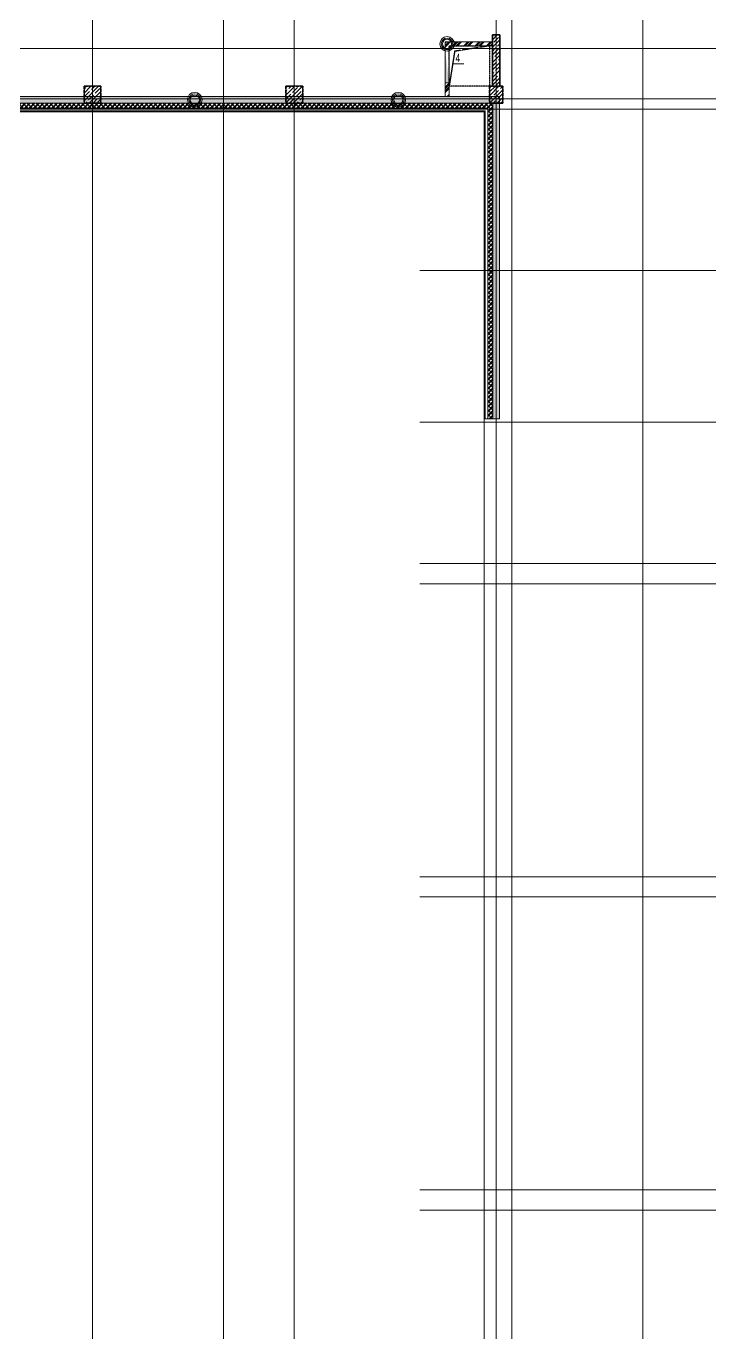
# Model space of a CAD drawing. Header units: millimetres. Extents: x 470010 to 1231400, y -134005 to 421770.
# Drawn here: x 704503 to 724824, y -61558 to -22750 of the extents above; entities that cross this region are included whole.
import ezdxf
from ezdxf.enums import TextEntityAlignment as Align

# ---------------------------------------------------------------- set-up
doc = ezdxf.new("R2010")
doc.units = ezdxf.units.MM
for name, pattern in [('CENTER2', [28.575, 19.05, -3.175, 3.175, -3.175]), ('DASHED', [19.05, 12.7, -6.35]), ('HIDDEN', [9.525, 6.35, -3.175]), ('HIDDEN2', [4.7625, 3.175, -1.5875])]:
    doc.linetypes.add(name, pattern=pattern)
doc.layers.get('Defpoints').update_dxf_attribs({"color": 140})
doc.layers.add('АР_Делит', color=120, linetype='Continuous', lineweight=0, plot=False)
for name, color, linetype, lineweight in [('АР_Колонны', 70, 'Continuous', 30), ('АР_Отв. марка', 4, 'Continuous', 9), ('АР_Стены ЖБ', 7, 'Continuous', 35), ('АР_Стены кирпич', 32, 'Continuous', 20), ('АР_Стены ПЕНОблок', 52, 'Continuous', 20), ('АР_Тонкая', 254, 'Continuous', 5), ('АР_Утеплитель', 31, 'Continuous', 0), ('АР_Штриховка', 8, 'Continuous', 0), ('ОВ_Отверстия', 1, 'Continuous', 5)]:
    doc.layers.add(name, color=color, linetype=linetype, lineweight=lineweight)
doc.layers.add('РД_Оси_100', color=7, linetype='Continuous', lineweight=0, true_color=0x525252)
doc.styles.add('Arial0', font='arial.ttf')
doc.styles.add('style1', font='ARIALN.TTF')

# ---------------------------------------------------------------- blocks, each defined once
blk = doc.blocks.new('СОШ_2200_АР_ОСИ_М100_28.05.24')
at = {"layer": 'АР_Делит', "color": 251, "linetype": 'DASHED', "true_color": 0x636466}
blk.add_lwpolyline([(114955, 135155), (114955, -355), (93595.036, -355), (93595.036, 13855), (94145, 13855), (94145, 68320), (66055, 68320), (66055, 13857.73), (83455, 13857.73), (83455, -355), (45245, -355), (45245, 13145), (44695, 13145), (44695, 26755), (45245, 26755), (45245, 68320), (20455, 68320), (20455, 26755), (27955, 26755), (27955, 13145), (-355, 13145), (-355, 100855)], dxfattribs=at)
at = {"layer": 'РД_Оси_100', "color": 251, "linetype": 'CENTER2', "true_color": 0x636466}
for p, q in [((37500, -6155), (37500, 139938.679)), ((39600, -6155), (39600, 139938.679)), ((49960, -6155), (49960, 139938.679)), ((43327.994, 63600), (71363.995, 63600)), ((43327.994, 59100), (69455, 59100)), ((43327.994, 59100), (71363.995, 59100))]:
    blk.add_line(p, q, dxfattribs=at)
for points in [[(33600, 139938.679), (33600, -6155)], [(45530, 139938.679), (45600, 139538.679), (45600, -6163.457)], [(46060, -6163.105), (46060, 139538.679), (46130, 139938.679)], [(119910, 70200), (-5954.958, 70200)], [(95715.503, 68700), (-5454.958, 68700), (-5954.958, 68850)], [(78274.959, 68400), (-5454.958, 68400), (-5954.958, 68250)], [(43327.994, 54900), (71363.995, 54900)], [(43327.994, 54300), (71363.995, 54300)], [(43327.994, 45600), (71363.995, 45600)], [(43327.994, 45000), (71363.995, 45000)], [(43327.994, 36300), (71363.995, 36300)], [(43327.994, 35700), (71363.995, 35700)]]:
    blk.add_lwpolyline(points, dxfattribs=at)
blk = doc.blocks.new('MOK-МаркаПроема инж.')
blk.add_line((-1.33, -1.75), (1.8, -1.75))
at = {"color": 0, "style": 'Arial0', "width": 0.7}
blk.add_attdef('АР-ПРОЕМ:Коробка', text='', height=2.5, dxfattribs=at).set_placement((0, 0), align=Align.MIDDLE)
blk = doc.blocks.new('A$C9108343f')
at = {"layer": 'АР_Штриховка', "linetype": 'Continuous', "lineweight": 0, "true_color": 0x000000}
h = blk.add_hatch(dxfattribs=at)
h.set_pattern_fill('ANSI32', color=18, scale=25, style=0)
h.set_pattern_definition([(45, (-63444.08, -115658.25), (-168.3798, 168.3798), []), (45, (-63331.83, -115658.25), (-168.3798, 168.3798), [])])
h.paths.add_polyline_path([(51235, 75530), (51355, 75530), (51355, 75930), (51235, 75930)], flags=0)
h.paths.add_polyline_path([(51235, 76930), (51355, 76930), (51355, 77030), (51235, 77150)], flags=0)
h = blk.add_hatch(dxfattribs=at)
h.set_pattern_fill('ANSI32', color=18, scale=25, style=0)
h.set_pattern_definition([(45, (-63444.08, -115658.25), (-168.3798, 168.3798), []), (45, (-63331.83, -115658.25), (-168.3798, 168.3798), [])])
h.paths.add_polyline_path([(51235, 77150), (51355, 77030), (52645, 77030), (52645, 77150)], flags=0)
h = blk.add_hatch(dxfattribs=at)
h.set_pattern_fill('AR-CONC', color=18, style=0)
h.set_pattern_definition([(50, (-63444.08, -115658.25), (182.18467, -15.93909), [19.05, -209.55]), (355, (-63444.08, -115658.25), (-35.24342, 191.05685), [15.24, -167.64058]), (100.451445, (-63428.9, -115659.58), (146.94125, 175.11775), [16.19001, -178.09024]), (46.1842, (-63444.08, -115607.45), (271.07904, -42.04233), [28.575, -314.325]), (96.63556, (-63421.5, -115610.95), (237.40413, 247.42612), [24.28502, -267.1356]), (351.18415, (-63444.08, -115607.45), (237.40413, 247.42612), [22.85997, -251.45973]), (21, (-63418.68, -115620.15), (151.61439, -102.2652), [19.05, -209.55]), (326, (-63418.68, -115620.15), (61.80203, 184.18797), [15.24, -167.64]), (71.451445, (-63406.05, -115628.67), (213.41642, 81.92277), [16.19001, -178.08994]), (37.5, (-63444.08, -115658.25), (3.088603, 84.555039), [0, -165.608, 0, -170.18, 0, -168.275]), (7.5, (-63444.08, -115658.25), (66.819663, 100.180575), [0, -97.028, 0, -161.798, 0, -64.135]), (327.5, (-63500.725, -115658.25), (135.590595, -5.728744), [0, -63.5, 0, -198.12, 0, -262.89]), (317.5, (-63526.13, -115658.25), (148.12918, 25.42649), [0, -82.55, 0, -131.572, 0, -186.69])])
h.paths.add_polyline_path([(52655, 75330), (52855, 75530), (27155, 75530), (27355, 75330)], flags=0)
h = blk.add_hatch(dxfattribs=at)
h.set_pattern_fill('ANSI37', color=18, scale=30, style=0)
h.set_pattern_definition([(45, (-63444.08, -115658.25), (-67.35192, 67.35192), []), (135, (-63444.08, -115658.25), (-67.35192, -67.35192), [])])
h.paths.add_polyline_path([(52505, 75180), (52655, 75330), (27355, 75330), (27505, 75180)], flags=0)
h = blk.add_hatch(dxfattribs=at)
h.set_pattern_fill('ANSI37', color=18, scale=30, style=0)
h.set_pattern_definition([(45, (-63444.08, -115658.25), (-67.35192, 67.35192), []), (135, (-63444.08, -115658.25), (-67.35192, -67.35192), [])])
h.paths.add_polyline_path([(52505, 65955), (52655, 65955), (52655, 75330), (52505, 75180)], flags=0)
h = blk.add_hatch(dxfattribs=at)
h.set_pattern_fill('AR-CONC', color=18, style=0)
h.set_pattern_definition([(50, (-63444.08, -115658.25), (182.18467, -15.93909), [19.05, -209.55]), (355, (-63444.08, -115658.25), (-35.24342, 191.05685), [15.24, -167.64058]), (100.451445, (-63428.9, -115659.58), (146.94125, 175.11775), [16.19001, -178.09024]), (46.1842, (-63444.08, -115607.45), (271.07904, -42.04233), [28.575, -314.325]), (96.63556, (-63421.5, -115610.95), (237.40413, 247.42612), [24.28502, -267.1356]), (351.18415, (-63444.08, -115607.45), (237.40413, 247.42612), [22.85997, -251.45973]), (21, (-63418.68, -115620.15), (151.61439, -102.2652), [19.05, -209.55]), (326, (-63418.68, -115620.15), (61.80203, 184.18797), [15.24, -167.64]), (71.451445, (-63406.05, -115628.67), (213.41642, 81.92277), [16.19001, -178.08994]), (37.5, (-63444.08, -115658.25), (3.088603, 84.555039), [0, -165.608, 0, -170.18, 0, -168.275]), (7.5, (-63444.08, -115658.25), (66.819663, 100.180575), [0, -97.028, 0, -161.798, 0, -64.135]), (327.5, (-63500.725, -115658.25), (135.590595, -5.728744), [0, -63.5, 0, -198.12, 0, -262.89]), (317.5, (-63526.13, -115658.25), (148.12918, 25.42649), [0, -82.55, 0, -131.572, 0, -186.69])])
h.paths.add_polyline_path([(52655, 65955), (52855, 65955), (52855, 75530), (52655, 75330)], flags=0)
h = blk.add_hatch(dxfattribs=at)
h.set_pattern_fill('_U', color=18, style=0, pattern_type=0)
h.set_pattern_definition([(360, (-63444.0831, -115658.2497), (0, 1), [])])
h.paths.add_polyline_path([(52400, 75075), (52425, 75100), (27585, 75100), (27610, 75075)], flags=0)
h = blk.add_hatch(dxfattribs=at)
h.set_pattern_fill('_U', color=18, style=0, pattern_type=0)
h.set_pattern_definition([(2e-15, (-63444.0831, -115658.2497), (-3e-16, 1), [])])
h.paths.add_polyline_path([(52400, 65955), (52425, 65955), (52425, 75100), (52400, 75075)], flags=0)
at = {"layer": 'ОВ_Отверстия', "linetype": 'Continuous', "lineweight": 5, "true_color": 0x000000}
for points in [[(51235, 76930), (51235, 75930), (51295, 76430)], [(51235, 75930), (51355, 75930), (51295, 76430)]]:
    blk.add_hatch(color=18, dxfattribs=at).paths.add_polyline_path(points, flags=0)
at = {"color": 18, "linetype": 'HIDDEN', "ltscale": 0.07, "true_color": 0x000000}
for p, q in [((51355, 77030), (52555, 77030)), ((51355, 75830), (51355, 77030)), ((51355, 77030), (52555, 77030)), ((51355, 75830), (51355, 77030)), ((51519, 76868), (51355, 75830)), ((51519, 76868), (51355, 75830)), ((52555, 77030), (51519, 76868)), ((52555, 77030), (51519, 76868)), ((52555, 77030), (52555, 75830)), ((52555, 77030), (52555, 75830)), ((52555, 75830), (51355, 75830)), ((52555, 75830), (51355, 75830))]:
    blk.add_line(p, q, dxfattribs=at)
at = {"layer": 'АР_Делит', "color": 18, "true_color": 0x000000}
for centre, radius in [((51295, 77090), 216), ((51295, 77090), 173), ((51295, 77090), 136), ((43797, 75433), 216), ((43797, 75433), 173), ((43797, 75433), 136), ((49847, 75433), 216), ((49847, 75433), 173), ((49847, 75433), 136)]:
    blk.add_circle(centre, radius, dxfattribs=at)
at = {"layer": 'АР_Колонны', "color": 18, "linetype": 'HIDDEN2', "lineweight": 25, "true_color": 0x000000}
for p, q in [((40505, 75830), (41005, 75830)), ((40505, 75330), (40505, 75830)), ((41005, 75830), (41005, 75330)), ((46505, 75830), (47005, 75830)), ((46505, 75330), (46505, 75830)), ((47005, 75830), (47005, 75330)), ((52555, 75830), (52955, 75830)), ((52555, 75330), (52555, 75830)), ((52955, 75830), (52955, 75330)), ((41005, 75330), (40505, 75330)), ((47005, 75330), (46505, 75330)), ((52955, 75330), (52555, 75330))]:
    blk.add_line(p, q, dxfattribs=at)
at = {"layer": 'АР_Колонны', "color": 18, "linetype": 'Continuous', "lineweight": 15, "true_color": 0x000000}
for p, q in [((41005, 75830), (40505, 75830)), ((40505, 75830), (40505, 75330)), ((41005, 75830), (40505, 75830)), ((40505, 75830), (40505, 75330)), ((41005, 75330), (41005, 75830)), ((41005, 75330), (41005, 75830)), ((47005, 75830), (46505, 75830)), ((46505, 75830), (46505, 75330)), ((47005, 75830), (46505, 75830)), ((46505, 75830), (46505, 75330)), ((47005, 75330), (47005, 75830)), ((47005, 75330), (47005, 75830)), ((52955, 75830), (52555, 75830)), ((52555, 75830), (52555, 75330)), ((52955, 75830), (52555, 75830)), ((52555, 75830), (52555, 75330)), ((52955, 75330), (52955, 75830)), ((52955, 75330), (52955, 75830)), ((40505, 75330), (41005, 75330)), ((40505, 75330), (41005, 75330)), ((46505, 75330), (47005, 75330)), ((46505, 75330), (47005, 75330)), ((52555, 75330), (52955, 75330)), ((52555, 75330), (52955, 75330))]:
    blk.add_line(p, q, dxfattribs=at)
at = {"layer": 'АР_Стены ЖБ', "color": 18, "linetype": 'Continuous', "lineweight": 35, "true_color": 0x000000}
for p, q in [((52865, 77355), (52645, 77355)), ((52645, 77355), (52645, 75830)), ((52865, 75830), (52865, 77355)), ((52645, 75830), (52865, 75830))]:
    blk.add_line(p, q, dxfattribs=at)
at = {"layer": 'АР_Стены ЖБ', "color": 18, "linetype": 'Continuous', "lineweight": 30, "true_color": 0x000000}
for p, q in [((41005, 75830), (40505, 75830)), ((40505, 75830), (40505, 75330)), ((41005, 75330), (41005, 75830)), ((47005, 75830), (46505, 75830)), ((46505, 75830), (46505, 75330)), ((47005, 75330), (47005, 75830)), ((52955, 75830), (52555, 75830)), ((52555, 75830), (52555, 75330)), ((52955, 75330), (52955, 75830)), ((40505, 75330), (41005, 75330)), ((46505, 75330), (47005, 75330)), ((52555, 75330), (52955, 75330))]:
    blk.add_line(p, q, dxfattribs=at)
at = {"layer": 'АР_Стены кирпич', "color": 18, "linetype": 'Continuous', "lineweight": 20, "true_color": 0x000000}
for p, q in [((51235, 77150), (51235, 76930)), ((52645, 77150), (51235, 77150)), ((51235, 76930), (51355, 76930)), ((51355, 76930), (51355, 77030)), ((51355, 77030), (52645, 77030)), ((52645, 77030), (52645, 77150)), ((51355, 75930), (51235, 75930)), ((51235, 75930), (51235, 75530)), ((51355, 75530), (51355, 75930)), ((51235, 75530), (51355, 75530))]:
    blk.add_line(p, q, dxfattribs=at)
at = {"layer": 'АР_Стены кирпич', "color": 18, "linetype": 'Continuous', "lineweight": 0, "true_color": 0x000000}
for p, q in [((51235, 76930), (51235, 75930)), ((51355, 75930), (51355, 76930))]:
    blk.add_line(p, q, dxfattribs=at)
at = {"layer": 'АР_Стены ПЕНОблок', "color": 18, "linetype": 'Continuous', "lineweight": 20, "true_color": 0x000000}
for p, q in [((52855, 75530), (27155, 75530)), ((27355, 75330), (52655, 75330)), ((52655, 75330), (52655, 65955)), ((52855, 65955), (52855, 75530)), ((52655, 65955), (52855, 65955))]:
    blk.add_line(p, q, dxfattribs=at)
at = {"layer": 'АР_Тонкая', "color": 18, "linetype": 'Continuous', "lineweight": 5, "true_color": 0x000000}
for p, q in [((52505, 75180), (27505, 75180)), ((27585, 75100), (52425, 75100)), ((52425, 75100), (27585, 75100)), ((27610, 75075), (52400, 75075)), ((52400, 75075), (52400, 65955)), ((52425, 75100), (52425, 65955)), ((52425, 65955), (52425, 75100)), ((52505, 65955), (52505, 75180)), ((52400, 65955), (52425, 65955)), ((52425, 65955), (52505, 65955))]:
    blk.add_line(p, q, dxfattribs=at)
at = {"layer": 'АР_Утеплитель', "color": 18, "linetype": 'Continuous', "lineweight": 0, "true_color": 0x000000}
for p, q in [((52655, 75330), (27355, 75330)), ((52655, 65955), (52655, 75330)), ((27505, 75180), (52505, 75180)), ((52505, 75180), (52505, 65955)), ((52505, 65955), (52655, 65955))]:
    blk.add_line(p, q, dxfattribs=at)
at = {"layer": 'АР_Штриховка', "color": 18, "linetype": 'Continuous', "lineweight": 5, "true_color": 0x000000}
for p, q in [((52645, 77212), (52788, 77355)), ((52645, 77324), (52676, 77355)), ((52682, 77137), (52822, 77277)), ((52850, 77305), (52850, 77305)), ((52645, 76987), (52865, 77207)), ((52645, 76763), (52865, 76983)), ((52645, 76875), (52738, 76968)), ((52654, 77109), (52654, 77109)), ((52710, 76716), (52850, 76856)), ((52766, 76996), (52766, 76996)), ((52794, 77024), (52865, 77095)), ((52645, 76538), (52865, 76758)), ((52645, 76651), (52654, 76660)), ((52645, 76426), (52766, 76547)), ((52645, 76314), (52865, 76534)), ((52682, 76688), (52682, 76688)), ((52794, 76575), (52794, 76575)), ((52822, 76603), (52865, 76646)), ((52645, 76089), (52865, 76309)), ((52645, 76202), (52682, 76239)), ((52645, 75865), (52865, 76085)), ((52654, 75986), (52794, 76126)), ((52710, 76267), (52710, 76267)), ((52738, 76295), (52865, 76422)), ((52822, 76154), (52822, 76154)), ((52850, 76182), (52865, 76197)), ((40505, 75624), (40711, 75830)), ((40505, 75399), (40936, 75830)), ((40505, 75736), (40559, 75790)), ((40530, 75537), (40671, 75677)), ((40587, 75818), (40587, 75818)), ((40699, 75705), (40699, 75705)), ((40727, 75733), (40823, 75830)), ((40839, 75621), (40979, 75762)), ((46505, 75787), (46548, 75830)), ((46505, 75562), (46773, 75830)), ((46505, 75338), (46997, 75830)), ((46505, 75674), (46536, 75705)), ((46564, 75733), (46564, 75733)), ((46592, 75762), (46661, 75830)), ((46704, 75649), (46845, 75790)), ((46817, 75537), (46957, 75677)), ((46873, 75818), (46873, 75818)), ((46985, 75705), (46985, 75705)), ((52555, 75775), (52610, 75830)), ((52555, 75550), (52835, 75830)), ((52559, 75330), (52955, 75726)), ((52570, 75677), (52710, 75818)), ((52682, 75565), (52822, 75705)), ((52738, 75846), (52738, 75846)), ((52766, 75874), (52865, 75973)), ((52835, 75830), (52865, 75860)), ((52850, 75733), (52850, 75733)), ((52878, 75762), (52947, 75830)), ((40548, 75330), (40587, 75369)), ((40615, 75397), (40615, 75397)), ((40643, 75425), (40783, 75565)), ((40660, 75330), (41005, 75675)), ((40772, 75330), (40895, 75453)), ((40811, 75593), (40811, 75593)), ((40885, 75330), (41005, 75450)), ((40923, 75481), (40923, 75481)), ((40951, 75509), (41005, 75563)), ((40997, 75330), (41005, 75338)), ((46508, 75453), (46648, 75593)), ((46620, 75341), (46760, 75481)), ((46676, 75621), (46676, 75621)), ((46722, 75330), (47005, 75613)), ((46789, 75509), (46789, 75509)), ((46834, 75330), (46873, 75369)), ((46901, 75397), (46901, 75397)), ((46929, 75425), (47005, 75501)), ((46946, 75330), (47005, 75389)), ((52555, 75438), (52626, 75509)), ((52654, 75537), (52654, 75537)), ((52671, 75330), (52738, 75397)), ((52766, 75425), (52766, 75425)), ((52784, 75330), (52955, 75501)), ((52794, 75453), (52934, 75593)), ((52906, 75341), (52955, 75389))]:
    blk.add_line(p, q, dxfattribs=at)
at = {"layer": 'ОВ_Отверстия', "color": 18, "linetype": 'Continuous', "lineweight": 9, "true_color": 0x000000}
for p, q in [((51235, 75930), (51235, 76930)), ((51235, 76930), (51355, 76930)), ((51355, 75930), (51355, 76930)), ((51235, 75930), (51355, 75930))]:
    blk.add_line(p, q, dxfattribs=at)
at = {"layer": 'АР_Отв. марка', "color": 18, "linetype": 'Continuous', "lineweight": 15, "true_color": 0x000000, "xscale": 100, "yscale": 100, "zscale": 100}
blk.add_blockref('MOK-МаркаПроема инж.', (51616, 76673, -120), dxfattribs=at).add_auto_attribs({'АР-ПРОЕМ:Коробка': '4'})
at = {"layer": 'РД_Оси_100'}
blk.add_blockref('СОШ_2200_АР_ОСИ_М100_28.05.24', (7155, 6755), dxfattribs=at)
at = {"layer": 'Defpoints', "color": 18, "true_color": 0x000000, "style": 'style1'}
for p in [(143949, 316089), (143975, 281640), (143890, 273245), (143840, 264277), (143968, 254892), (12252, 104178), (12383, 96023)]:
    blk.add_attdef('АР-ПОМЕЩЕНИЕ:НАИМЕНОВАНИЕ', text='', height=100, dxfattribs=at).set_placement(p, align=Align.MIDDLE)
at = {"layer": 'Defpoints', "color": 18, "true_color": 0x000000, "style": 'style1', "flags": 8}
for p in [(143951, 279099), (143848, 269251), (143875, 260094), (144050, 250825), (143343, 237876), (155897, 237966), (163419, 238153), (183037, 237966)]:
    blk.add_attdef('АР-ПОМЕЩЕНИЕ:НАИМЕНОВАНИЕ', text='', height=100, dxfattribs=at).set_placement(p, align=Align.MIDDLE)

msp = doc.modelspace()

# ---------------------------------------------------------------- hatches: boundary and pattern name
at = {"layer": 'АР_Штриховка', "linetype": 'Continuous', "lineweight": 0, "true_color": 0x000000}
h = msp.add_hatch(dxfattribs=at)
h.set_pattern_fill('ANSI32', color=18, scale=25, style=0)
h.set_pattern_definition([(45, (602274.53, -216024.5), (-168.3798, 168.3798), []), (45, (602386.78, -216024.5), (-168.3798, 168.3798), [])])
h.paths.add_polyline_path([(716953.57, -24836.238), (717073.57, -24836.238), (717073.57, -24436.242), (716953.57, -24436.242)], flags=0)
h.paths.add_polyline_path([(716953.57, -23436.242), (717073.57, -23436.242), (717073.57, -23336.242), (716953.57, -23216.242)], flags=0)
h = msp.add_hatch(dxfattribs=at)
h.set_pattern_fill('ANSI32', color=18, scale=25, style=0)
h.set_pattern_definition([(45, (602274.53, -216024.5), (-168.3798, 168.3798), []), (45, (602386.78, -216024.5), (-168.3798, 168.3798), [])])
h.paths.add_polyline_path([(716953.57, -23216.242), (717073.57, -23336.242), (718363.57, -23336.242), (718363.57, -23216.242)], flags=0)
h = msp.add_hatch(dxfattribs=at)
h.set_pattern_fill('AR-CONC', color=18, style=0)
h.set_pattern_definition([(50, (602274.53, -216024.49), (182.18467, -15.93909), [19.05, -209.55]), (355, (602274.53, -216024.5), (-35.24342, 191.05685), [15.24, -167.64058]), (100.451445, (602289.71, -216025.82), (146.94125, 175.11775), [16.19001, -178.09024]), (46.1842, (602274.53, -215973.7), (271.07904, -42.04233), [28.575, -314.325]), (96.63556, (602297.12, -215977.2), (237.40413, 247.42612), [24.28502, -267.1356]), (351.18415, (602274.53, -215973.7), (237.40413, 247.42612), [22.85997, -251.45973]), (21, (602299.93, -215986.39), (151.61439, -102.2652), [19.05, -209.55]), (326, (602299.93, -215986.4), (61.80203, 184.18797), [15.24, -167.64]), (71.451445, (602312.56, -215994.91), (213.41642, 81.92277), [16.19001, -178.08994]), (37.5, (602274.53, -216024.49), (3.088603, 84.555039), [0, -165.608, 0, -170.18, 0, -168.275]), (7.5, (602274.53, -216024.49), (66.819663, 100.180575), [0, -97.028, 0, -161.798, 0, -64.135]), (327.5, (602217.89, -216024.49), (135.590595, -5.728744), [0, -63.5, 0, -198.12, 0, -262.89]), (317.5, (602192.49, -216024.49), (148.12918, 25.42649), [0, -82.55, 0, -131.572, 0, -186.69])])
h.paths.add_polyline_path([(718373.57, -25036.238), (718573.57, -24836.238), (692873.57, -24836.238), (693073.57, -25036.238)], flags=0)
h = msp.add_hatch(dxfattribs=at)
h.set_pattern_fill('AR-CONC', color=18, style=0)
h.set_pattern_definition([(50, (602274.53, -216024.49), (182.18467, -15.93909), [19.05, -209.55]), (355, (602274.53, -216024.5), (-35.24342, 191.05685), [15.24, -167.64058]), (100.451445, (602289.71, -216025.82), (146.94125, 175.11775), [16.19001, -178.09024]), (46.1842, (602274.53, -215973.7), (271.07904, -42.04233), [28.575, -314.325]), (96.63556, (602297.12, -215977.2), (237.40413, 247.42612), [24.28502, -267.1356]), (351.18415, (602274.53, -215973.7), (237.40413, 247.42612), [22.85997, -251.45973]), (21, (602299.93, -215986.39), (151.61439, -102.2652), [19.05, -209.55]), (326, (602299.93, -215986.4), (61.80203, 184.18797), [15.24, -167.64]), (71.451445, (602312.56, -215994.91), (213.41642, 81.92277), [16.19001, -178.08994]), (37.5, (602274.53, -216024.49), (3.088603, 84.555039), [0, -165.608, 0, -170.18, 0, -168.275]), (7.5, (602274.53, -216024.49), (66.819663, 100.180575), [0, -97.028, 0, -161.798, 0, -64.135]), (327.5, (602217.89, -216024.49), (135.590595, -5.728744), [0, -63.5, 0, -198.12, 0, -262.89]), (317.5, (602192.49, -216024.49), (148.12918, 25.42649), [0, -82.55, 0, -131.572, 0, -186.69])])
h.paths.add_polyline_path([(718373.57, -34411.242), (718573.57, -34411.242), (718573.57, -24836.238), (718373.57, -25036.238)], flags=0)
h = msp.add_hatch(dxfattribs=at)
h.set_pattern_fill('ANSI37', color=18, scale=30, style=0)
h.set_pattern_definition([(45, (602274.53, -216024.49), (-67.35192, 67.35192), []), (135, (602274.53, -216024.49), (-67.35192, -67.35192), [])])
h.paths.add_polyline_path([(718223.57, -25186.238), (718373.57, -25036.238), (693073.57, -25036.238), (693223.57, -25186.238)], flags=0)
h = msp.add_hatch(dxfattribs=at)
h.set_pattern_fill('ANSI37', color=18, scale=30, style=0)
h.set_pattern_definition([(45, (602274.53, -216024.49), (-67.35192, 67.35192), []), (135, (602274.53, -216024.49), (-67.35192, -67.35192), [])])
h.paths.add_polyline_path([(718223.57, -34411.242), (718373.57, -34411.242), (718373.57, -25036.238), (718223.57, -25186.238)], flags=0)
h = msp.add_hatch(dxfattribs=at)
h.set_pattern_fill('_U', color=18, style=0, pattern_type=0)
h.set_pattern_definition([(360, (602274.5291, -216024.4918), (0, 1), [])])
h.paths.add_polyline_path([(718118.57, -25291.238), (718143.57, -25266.238), (693303.57, -25266.238), (693328.57, -25291.238)], flags=0)
h = msp.add_hatch(dxfattribs=at)
h.set_pattern_fill('_U', color=18, style=0, pattern_type=0)
h.set_pattern_definition([(2e-15, (602274.5291, -216024.4918), (-3e-16, 1), [])])
h.paths.add_polyline_path([(718118.57, -34411.242), (718143.57, -34411.242), (718143.57, -25266.238), (718118.57, -25291.238)], flags=0)
at = {"layer": 'ОВ_Отверстия', "linetype": 'Continuous', "lineweight": 5, "true_color": 0x000000}
for points in [[(716953.57, -23436.242), (716953.57, -24436.242), (717013.57, -23936.242)], [(716953.57, -24436.242), (717073.57, -24436.242), (717013.57, -23936.242)]]:
    msp.add_hatch(color=18, dxfattribs=at).paths.add_polyline_path(points, flags=0)

# ---------------------------------------------------------------- linework, layer by layer
at = {"color": 18, "linetype": 'HIDDEN', "ltscale": 0.07, "true_color": 0x000000}
for p, q in [((717073.57, -23336.242), (718273.57, -23336.242)), ((717073.57, -24536.242), (717073.57, -23336.242)), ((717073.57, -23336.242), (718273.57, -23336.242)), ((717073.57, -24536.242), (717073.57, -23336.242)), ((717237.462, -23497.82), (717073.57, -24536.242)), ((717237.462, -23497.82), (717073.57, -24536.242)), ((718273.57, -23336.242), (717237.462, -23497.82)), ((718273.57, -23336.242), (717237.462, -23497.82)), ((718273.57, -23336.242), (718273.57, -24536.242)), ((718273.57, -23336.242), (718273.57, -24536.242)), ((718273.57, -24536.242), (717073.57, -24536.242)), ((718273.57, -24536.242), (717073.57, -24536.242))]:
    msp.add_line(p, q, dxfattribs=at)
at = {"layer": 'АР_Делит', "color": 18, "true_color": 0x000000}
for centre, radius in [((717013.57, -23276.242), 216.336), ((717013.57, -23276.242), 173.036), ((717013.57, -23276.242), 136.212), ((709515.49, -24932.854), 216.336), ((709515.49, -24932.854), 173.036), ((709515.49, -24932.854), 136.212), ((715565.492, -24932.854), 216.336), ((715565.492, -24932.854), 173.036), ((715565.492, -24932.854), 136.212)]:
    msp.add_circle(centre, radius, dxfattribs=at)
at = {"layer": 'АР_Колонны', "color": 18, "linetype": 'HIDDEN2', "lineweight": 25, "true_color": 0x000000}
for p, q in [((706223.57, -24536.24), (706723.57, -24536.24)), ((706223.57, -25036.24), (706223.57, -24536.24)), ((706723.57, -24536.24), (706723.57, -25036.24)), ((712223.57, -24536.24), (712723.57, -24536.24)), ((712223.57, -25036.24), (712223.57, -24536.24)), ((712723.57, -24536.24), (712723.57, -25036.24)), ((718273.57, -24536.242), (718673.57, -24536.242)), ((718273.57, -25036.242), (718273.57, -24536.242)), ((718673.57, -24536.242), (718673.57, -25036.242)), ((706723.57, -25036.24), (706223.57, -25036.24)), ((712723.57, -25036.24), (712223.57, -25036.24)), ((718673.57, -25036.242), (718273.57, -25036.242))]:
    msp.add_line(p, q, dxfattribs=at)
at = {"layer": 'АР_Колонны', "color": 18, "linetype": 'Continuous', "lineweight": 15, "true_color": 0x000000}
for p, q in [((706723.57, -24536.24), (706223.57, -24536.24)), ((706223.57, -24536.24), (706223.57, -25036.24)), ((706723.57, -24536.24), (706223.57, -24536.24)), ((706223.57, -24536.24), (706223.57, -25036.24)), ((706723.57, -25036.24), (706723.57, -24536.24)), ((706723.57, -25036.24), (706723.57, -24536.24)), ((712723.57, -24536.24), (712223.57, -24536.24)), ((712223.57, -24536.24), (712223.57, -25036.24)), ((712723.57, -24536.24), (712223.57, -24536.24)), ((712223.57, -24536.24), (712223.57, -25036.24)), ((712723.57, -25036.24), (712723.57, -24536.24)), ((712723.57, -25036.24), (712723.57, -24536.24)), ((718673.57, -24536.242), (718273.57, -24536.242)), ((718273.57, -24536.242), (718273.57, -25036.242)), ((718673.57, -24536.242), (718273.57, -24536.242)), ((718273.57, -24536.242), (718273.57, -25036.242)), ((718673.57, -25036.242), (718673.57, -24536.242)), ((718673.57, -25036.242), (718673.57, -24536.242)), ((706223.57, -25036.24), (706723.57, -25036.24)), ((706223.57, -25036.24), (706723.57, -25036.24)), ((712223.57, -25036.24), (712723.57, -25036.24)), ((712223.57, -25036.24), (712723.57, -25036.24)), ((718273.57, -25036.242), (718673.57, -25036.242)), ((718273.57, -25036.242), (718673.57, -25036.242))]:
    msp.add_line(p, q, dxfattribs=at)
at = {"layer": 'АР_Стены ЖБ', "color": 18, "linetype": 'Continuous', "lineweight": 35, "true_color": 0x000000}
for p, q in [((718583.57, -23011.242), (718363.57, -23011.242)), ((718363.57, -23011.242), (718363.57, -24536.242)), ((718583.57, -24536.242), (718583.57, -23011.242)), ((718363.57, -24536.242), (718583.57, -24536.242))]:
    msp.add_line(p, q, dxfattribs=at)
at = {"layer": 'АР_Стены ЖБ', "color": 18, "linetype": 'Continuous', "lineweight": 30, "true_color": 0x000000}
for p, q in [((706723.57, -24536.24), (706223.57, -24536.24)), ((706223.57, -24536.24), (706223.57, -25036.24)), ((706723.57, -25036.24), (706723.57, -24536.24)), ((712723.57, -24536.24), (712223.57, -24536.24)), ((712223.57, -24536.24), (712223.57, -25036.24)), ((712723.57, -25036.24), (712723.57, -24536.24)), ((718673.57, -24536.242), (718273.57, -24536.242)), ((718273.57, -24536.242), (718273.57, -25036.242)), ((718673.57, -25036.242), (718673.57, -24536.242)), ((706223.57, -25036.24), (706723.57, -25036.24)), ((712223.57, -25036.24), (712723.57, -25036.24)), ((718273.57, -25036.242), (718673.57, -25036.242))]:
    msp.add_line(p, q, dxfattribs=at)
at = {"layer": 'АР_Стены кирпич', "color": 18, "linetype": 'Continuous', "lineweight": 20, "true_color": 0x000000}
for p, q in [((716953.57, -23216.242), (716953.57, -23436.242)), ((718363.57, -23216.242), (716953.57, -23216.242)), ((718363.57, -23336.242), (718363.57, -23216.242)), ((716953.57, -23436.242), (717073.57, -23436.242)), ((717073.57, -23436.242), (717073.57, -23336.242)), ((717073.57, -23336.242), (718363.57, -23336.242)), ((717073.57, -24436.242), (716953.57, -24436.242)), ((716953.57, -24436.242), (716953.57, -24836.238)), ((717073.57, -24836.238), (717073.57, -24436.242)), ((716953.57, -24836.238), (717073.57, -24836.238))]:
    msp.add_line(p, q, dxfattribs=at)
at = {"layer": 'АР_Стены кирпич', "color": 18, "linetype": 'Continuous', "lineweight": 0, "true_color": 0x000000}
for p, q in [((716953.57, -23436.242), (716953.57, -24436.242)), ((717073.57, -24436.242), (717073.57, -23436.242))]:
    msp.add_line(p, q, dxfattribs=at)
at = {"layer": 'АР_Стены ПЕНОблок', "color": 18, "linetype": 'Continuous', "lineweight": 20, "true_color": 0x000000}
for p, q in [((718573.57, -24836.238), (692873.57, -24836.238)), ((718573.57, -34411.242), (718573.57, -24836.238)), ((693073.57, -25036.238), (718373.57, -25036.238)), ((718373.57, -25036.238), (718373.57, -34411.242)), ((718373.57, -34411.242), (718573.57, -34411.242))]:
    msp.add_line(p, q, dxfattribs=at)
at = {"layer": 'АР_Тонкая', "color": 18, "linetype": 'Continuous', "lineweight": 5, "true_color": 0x000000}
for p, q in [((718223.57, -25186.238), (693223.57, -25186.238)), ((718223.57, -34411.242), (718223.57, -25186.238)), ((693303.57, -25266.238), (718143.57, -25266.238)), ((718143.57, -25266.238), (693303.57, -25266.238)), ((693328.57, -25291.238), (718118.57, -25291.238)), ((718118.57, -25291.238), (718118.57, -34411.242)), ((718143.57, -25266.238), (718143.57, -34411.242)), ((718143.57, -34411.242), (718143.57, -25266.238)), ((718118.57, -34411.242), (718143.57, -34411.242)), ((718143.57, -34411.242), (718223.57, -34411.242))]:
    msp.add_line(p, q, dxfattribs=at)
at = {"layer": 'АР_Утеплитель', "color": 18, "linetype": 'Continuous', "lineweight": 0, "true_color": 0x000000}
for p, q in [((718373.57, -25036.238), (693073.57, -25036.238)), ((693223.57, -25186.238), (718223.57, -25186.238)), ((718223.57, -25186.238), (718223.57, -34411.242)), ((718373.57, -34411.242), (718373.57, -25036.238)), ((718223.57, -34411.242), (718373.57, -34411.242))]:
    msp.add_line(p, q, dxfattribs=at)
at = {"layer": 'АР_Штриховка', "color": 18, "linetype": 'Continuous', "lineweight": 5, "true_color": 0x000000}
for p, q in [((718363.57, -23154.261), (718506.589, -23011.242)), ((718363.57, -23042.008), (718394.336, -23011.242)), ((718363.57, -23378.768), (718583.57, -23158.768)), ((718400.466, -23229.618), (718540.783, -23089.302)), ((718512.719, -23341.871), (718583.57, -23271.021)), ((718363.57, -23603.274), (718583.57, -23383.274)), ((718363.57, -23491.021), (718456.593, -23397.998)), ((718363.57, -23827.78), (718583.57, -23607.781)), ((718428.529, -23650.568), (718568.846, -23510.251)), ((718363.57, -23715.527), (718372.403, -23706.694)), ((718363.57, -23940.034), (718484.656, -23818.948)), ((718363.57, -24052.287), (718583.57, -23832.287)), ((718363.57, -24276.793), (718583.57, -24056.793)), ((718456.593, -24071.517), (718583.57, -23944.54)), ((718540.783, -23762.821), (718583.57, -23720.034)), ((718363.57, -24164.54), (718400.466, -24127.644)), ((718363.57, -24501.3), (718583.57, -24281.3)), ((718372.403, -24380.214), (718512.719, -24239.897)), ((718484.656, -24492.467), (718583.57, -24393.553)), ((718568.846, -24183.77), (718583.57, -24169.047)), ((706223.57, -24742.46), (706429.79, -24536.24)), ((706223.57, -24966.967), (706654.296, -24536.24)), ((706223.57, -24630.207), (706277.12, -24576.657)), ((706249.057, -24829.226), (706389.374, -24688.91)), ((706361.31, -24941.48), (706501.627, -24801.163)), ((706378.803, -25036.24), (706723.57, -24691.473)), ((706445.5, -24632.783), (706542.043, -24536.24)), ((706557.753, -24745.036), (706698.07, -24604.72)), ((706670.007, -24857.29), (706723.57, -24803.726)), ((712223.57, -24579.627), (712266.956, -24536.24)), ((712223.57, -24804.133), (712491.463, -24536.24)), ((712223.57, -25028.64), (712715.969, -24536.24)), ((712223.57, -24691.88), (712254.603, -24660.847)), ((712226.54, -24913.416), (712366.857, -24773.1)), ((712310.73, -24604.72), (712379.21, -24536.24)), ((712422.983, -24716.973), (712563.3, -24576.657)), ((712440.476, -25036.24), (712723.57, -24753.146)), ((712535.236, -24829.226), (712675.553, -24688.91)), ((718273.57, -24591.3), (718328.627, -24536.242)), ((718273.57, -24815.806), (718553.134, -24536.242)), ((718277.64, -25036.242), (718673.57, -24640.312)), ((718288.213, -24688.91), (718428.529, -24548.593)), ((718400.466, -24801.163), (718540.783, -24660.847)), ((718512.719, -24913.416), (718653.036, -24773.1)), ((718553.134, -24536.242), (718583.57, -24505.806)), ((718596.909, -24604.72), (718665.387, -24536.242)), ((706266.55, -25036.24), (706305.184, -24997.606)), ((706491.056, -25036.24), (706613.88, -24913.416)), ((706603.309, -25036.24), (706723.57, -24915.979)), ((706715.562, -25036.24), (706723.57, -25028.233)), ((712338.793, -25025.669), (712479.11, -24885.353)), ((712552.729, -25036.24), (712591.363, -24997.606)), ((712647.49, -24941.48), (712723.57, -24865.399)), ((712664.982, -25036.24), (712723.57, -24977.652)), ((718273.57, -24928.059), (718344.34, -24857.29)), ((718389.893, -25036.242), (718456.593, -24969.543)), ((718502.147, -25036.242), (718673.57, -24864.819)), ((718624.973, -25025.669), (718673.57, -24977.072))]:
    msp.add_line(p, q, dxfattribs=at)
at = {"layer": 'ОВ_Отверстия', "color": 18, "linetype": 'Continuous', "lineweight": 9, "true_color": 0x000000}
for p, q in [((716953.57, -24436.242), (716953.57, -23436.242)), ((716953.57, -23436.242), (717073.57, -23436.242)), ((717073.57, -24436.242), (717073.57, -23436.242)), ((716953.57, -24436.242), (717073.57, -24436.242))]:
    msp.add_line(p, q, dxfattribs=at)

# ---------------------------------------------------------------- block references
msp.add_blockref('A$C9108343f', (665718.612, -100366.242))
at = {"layer": 'АР_Отв. марка', "color": 18, "linetype": 'Continuous', "lineweight": 15, "true_color": 0x000000, "xscale": 100, "yscale": 100, "zscale": 100}
msp.add_blockref('MOK-МаркаПроема инж.', (717334.41, -23692.85, -120), dxfattribs=at).add_auto_attribs({'АР-ПРОЕМ:Коробка': '4'})
at = {"layer": 'РД_Оси_100'}
msp.add_blockref('СОШ_2200_АР_ОСИ_М100_28.05.24', (672873.57, -93611.242), dxfattribs=at)

doc.saveas('drawing.dxf')
